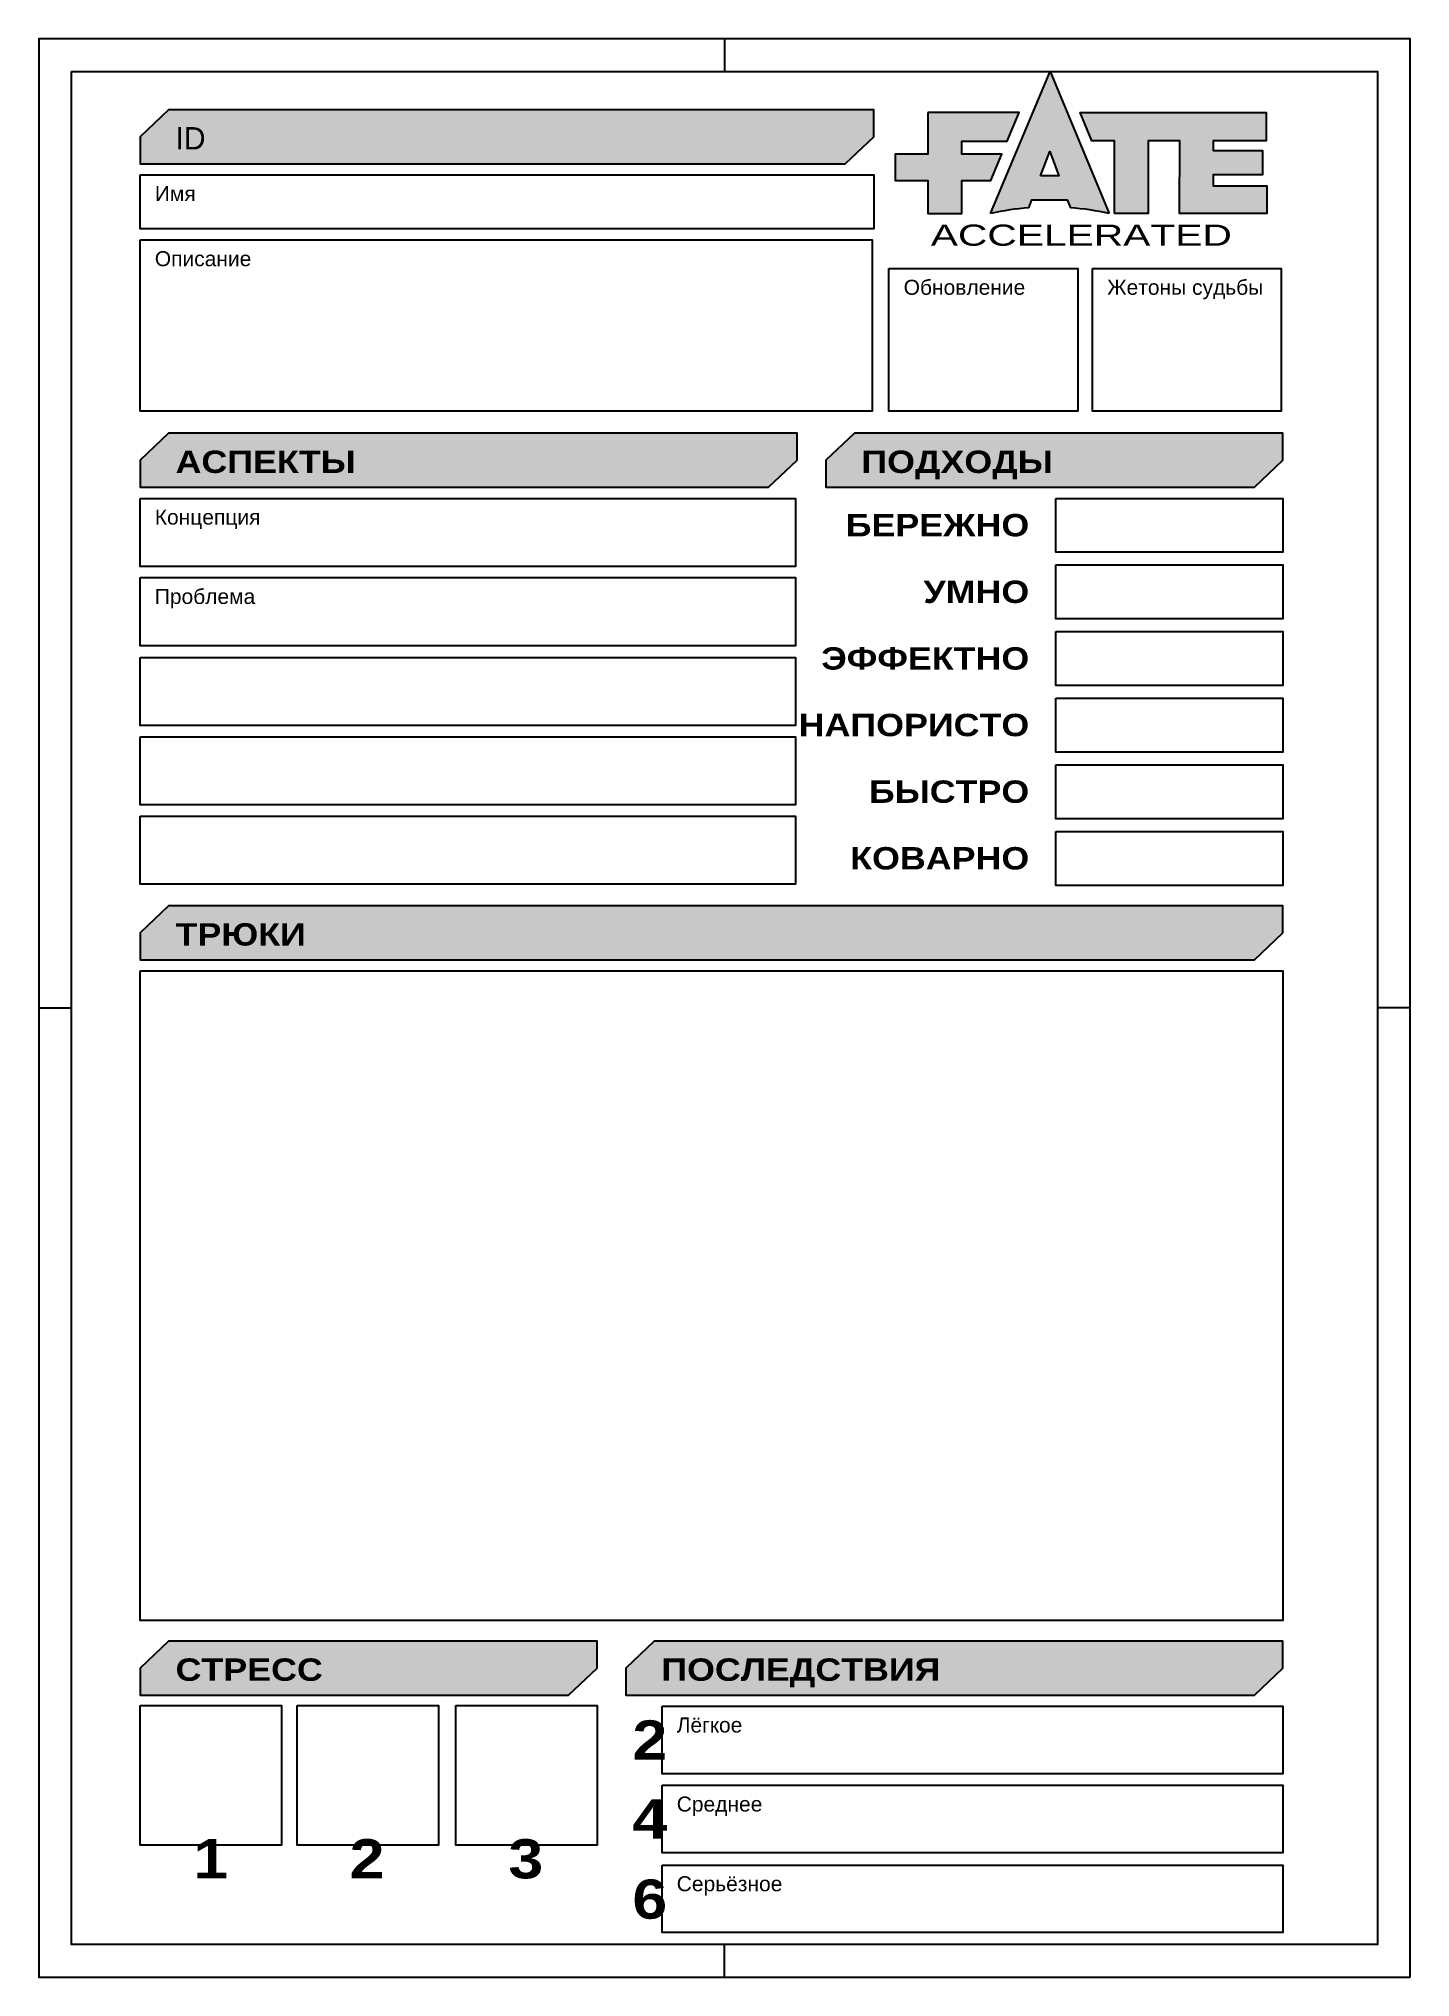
# Paper-space layout 'ru' of a CAD drawing. Header units: millimetres. Extents: x 268 to 478, y 372 to 669.
# The model-space entities are those that its viewports show. They can reach past a viewport. Long polylines and large blocks are cut down to what shows.
import ezdxf

# ---------------------------------------------------------------- set-up
doc = ezdxf.new("R2010")
doc.units = ezdxf.units.MM
doc.header["$MEASUREMENT"] = 0
doc.layers.add('axes', color=140, linetype='Continuous', plot=False)
for name, color, linetype in [('Deck', 250, 'Continuous'), ('Logo', 7, 'Continuous'), ('Text', 7, 'Continuous'), ('Text-white', 255, 'Continuous')]:
    doc.layers.add(name, color=color, linetype=linetype)
doc.styles.get("Standard").update_dxf_attribs({"font": 'arial.ttf'})

msp = doc.modelspace()

# ---------------------------------------------------------------- hatches: boundary and pattern name
at = {"layer": 'Deck'}
h = msp.add_hatch(color=256, dxfattribs=at)
h.dxf.hatch_style = 1
h.paths.add_polyline_path([(315.5, 51.49), (249.88, 51.49), (245.5, 47.35), (245.5, 43.22), (311.13, 43.22), (315.5, 47.35)])
h.paths.add_polyline_path([(420.5, 51.49), (324.25, 51.49), (319.88, 47.35), (319.88, 43.22), (416.13, 43.22), (420.5, 47.35)])
h.paths.add_polyline_path([(420.5, 164.14), (249.88, 164.14), (245.5, 160), (245.5, 155.87), (416.13, 155.87), (420.5, 160)])
h.paths.add_polyline_path([(346.13, 232.42), (346.13, 236.55), (249.88, 236.55), (245.5, 232.42), (245.5, 228.28), (341.75, 228.28)])
h.paths.add_polyline_path([(420.5, 232.42), (420.5, 236.55), (354.88, 236.55), (350.5, 232.42), (350.5, 228.28), (416.13, 228.28)])
h.paths.add_polyline_path([(357.85, 286.11), (249.88, 286.11), (245.5, 281.98), (245.5, 277.85), (353.48, 277.85), (357.85, 281.98)])
at = {"layer": 'Logo'}
h = msp.add_hatch(color=256, dxfattribs=at)
h.dxf.hatch_style = 1
h.paths.add_polyline_path([(371.32, 281.29), (378.27, 281.29), (380.11, 285.71), (366.15, 285.71), (366.15, 279.32), (361.15, 279.32), (361.15, 275.3), (366.15, 275.3), (366.15, 270.23), (371.32, 270.23), (371.32, 275.3), (375.76, 275.3), (377.44, 279.32), (371.32, 279.32)])
h.paths.add_polyline_path([(375.75, 270.23, -0.03544), (381.61, 271.1), (382.07, 272.31), (387.49, 272.31), (387.97, 271.11, -0.036036), (393.92, 270.23), (384.84, 292)])
h.paths.add_polyline_path([(384.79, 279.74), (386.21, 275.98), (383.38, 275.98)], flags=16)
h.paths.add_polyline_path([(389.44, 285.71), (391.27, 281.34), (394.72, 281.34), (394.72, 270.23), (399.89, 270.23), (399.89, 281.34), (404.74, 281.34), (404.67, 270.23), (418.05, 270.23), (418.05, 274.48), (409.82, 274.48), (409.82, 276.16), (417.39, 276.16), (417.39, 279.9), (409.82, 279.9), (409.82, 281.34), (417.94, 281.34), (417.94, 285.71)])

# ---------------------------------------------------------------- linework, layer by layer
at = {"layer": 'axes'}
msp.add_lwpolyline([(235, 292), (435, 292), (435, 5), (235, 5)], close=True, dxfattribs=at)
at = {"layer": 'Deck'}
for points in [[(249.88, 286.11), (245.5, 281.98), (245.5, 277.85), (353.48, 277.85), (357.85, 281.98), (357.85, 286.11)], [(245.5, 276.15), (357.85, 276.15), (357.85, 267.88), (245.5, 267.88)], [(245.5, 266.18), (357.61, 266.18), (357.61, 239.94), (245.5, 239.94)], [(360.18, 261.8), (389.09, 261.8), (389.09, 239.94), (360.18, 239.94)], [(391.35, 261.8), (420.26, 261.8), (420.26, 239.94), (391.35, 239.94)], [(249.88, 236.55), (245.5, 232.42), (245.5, 228.28), (341.75, 228.28), (346.13, 232.42), (346.13, 236.55)], [(354.88, 236.55), (350.5, 232.42), (350.5, 228.28), (416.13, 228.28), (420.5, 232.42), (420.5, 236.55)], [(245.5, 226.58), (345.89, 226.58), (345.89, 216.13), (245.5, 216.13)], [(385.75, 226.58), (420.5, 226.58), (420.5, 218.32), (385.75, 218.32)], [(245.5, 214.43), (345.89, 214.43), (345.89, 203.98), (245.5, 203.98)], [(385.75, 216.37), (420.5, 216.37), (420.5, 208.11), (385.75, 208.11)], [(385.75, 206.17), (420.5, 206.17), (420.5, 197.9), (385.75, 197.9)], [(245.5, 202.22), (345.89, 202.22), (345.89, 191.76), (245.5, 191.76)], [(385.75, 195.96), (420.5, 195.96), (420.5, 187.69), (385.75, 187.69)], [(245.5, 190.06), (345.89, 190.06), (345.89, 179.61), (245.5, 179.61)], [(385.75, 185.75), (420.5, 185.75), (420.5, 177.49), (385.75, 177.49)], [(245.5, 177.91), (345.89, 177.91), (345.89, 167.46), (245.5, 167.46)], [(385.75, 175.54), (420.5, 175.54), (420.5, 167.28), (385.75, 167.28)], [(249.88, 164.14), (245.5, 160), (245.5, 155.87), (416.13, 155.87), (420.5, 160), (420.5, 164.14)], [(245.5, 154.17), (420.5, 154.17), (420.5, 54.65), (245.5, 54.65)], [(249.88, 51.49), (245.5, 47.35), (245.5, 43.22), (311.13, 43.22), (315.5, 47.35), (315.5, 51.49)], [(324.25, 51.49), (319.88, 47.35), (319.88, 43.22), (416.13, 43.22), (420.5, 47.35), (420.5, 51.49)], [(245.5, 41.62), (267.14, 41.62), (267.14, 20.23), (245.5, 20.23)], [(269.57, 41.62), (291.2, 41.62), (291.2, 20.23), (269.57, 20.23)], [(293.87, 41.62), (315.5, 41.62), (315.5, 20.23), (293.87, 20.23)], [(325.43, 41.52), (420.5, 41.52), (420.5, 31.17), (325.43, 31.17)], [(325.43, 29.41), (420.5, 29.41), (420.5, 19.06), (325.43, 19.06)], [(325.43, 17.19), (420.5, 17.19), (420.5, 6.85), (325.43, 6.85)]]:
    msp.add_lwpolyline(points, close=True, dxfattribs=at)
at = {"layer": 'Logo'}
for points in [[(375.75, 270.23), (384.84, 292), (393.92, 270.23)], [(381.61, 271.1), (382.07, 272.31), (387.49, 272.31), (387.97, 271.11)]]:
    msp.add_lwpolyline(points, dxfattribs=at)
for points in [[(366.15, 285.71), (366.15, 279.32), (361.15, 279.32), (361.15, 275.3), (366.15, 275.3), (366.15, 270.23), (371.32, 270.23), (371.32, 275.3), (375.76, 275.3), (377.44, 279.32), (371.32, 279.32), (371.32, 281.29), (378.27, 281.29), (380.11, 285.71)], [(394.72, 270.23), (394.72, 281.34), (391.27, 281.34), (389.44, 285.71), (417.94, 285.71), (417.94, 281.34), (409.82, 281.34), (409.82, 279.9), (417.39, 279.9), (417.39, 276.16), (409.82, 276.16), (409.82, 274.48), (418.05, 274.48), (418.05, 270.23), (404.67, 270.23), (404.74, 281.34), (399.89, 281.34), (399.89, 270.23)], [(383.38, 275.98), (384.79, 279.74), (386.21, 275.98)]]:
    msp.add_lwpolyline(points, close=True, dxfattribs=at)
for centre, radius, start, end in [((384.78, 229.37), 41.85, 94.3396, 102.4585), ((384.9, 229.39), 41.82, 77.5431, 85.8027)]:
    msp.add_arc(centre, radius, start, end, dxfattribs=at)

# ---------------------------------------------------------------- texts
at = {"layer": 'Logo', "insert": (366.58, 265.24), "char_height": 3.24, "attachment_point": 7}
msp.add_mtext_dynamic_manual_height_columns('{\\fLQANDA+Gotham-Black|b0|i0|c0|p2;\\W1.44;ACCELERATED}', width=20.8556, gutter_width=1, heights=[0], dxfattribs=at)
at = {"layer": 'Text'}
for s, width, heights, insert, char_height, attachment_point in [('Имя', 20.8556, [0], (247.76, 274.42), 2.3, 1), ('Описание', 20.8556, [0], (247.76, 264.45), 2.3, 1), ('Обновление', 20.8556, [0], (362.43, 260.07), 2.3, 1), ('Жетоны судьбы', 26.6559, [0], (393.6, 260.07), 2.3, 1), ('Концепция', 20.8556, [0], (247.76, 224.86), 2.3, 1), ('{\\fArial Black|b0|i0|c204|p34;БЕРЕЖНО}', 20.8556, [0], (381.66, 222.45), 3.43, 6), ('{\\fArial Black|b0|i0|c204|p34;УМНО}', 20.8556, [0], (381.66, 212.24), 3.43, 6), ('Проблема', 20.8556, [0], (247.76, 212.7), 2.3, 1), ('{\\fArial Black|b0|i0|c204|p34;ЭФФЕКТНО}', 34.2794, [0], (381.66, 202.03), 3.43, 6), ('{\\fArial Black|b0|i0|c204|p34;НАПОРИСТО}', 20.8556, [0], (381.66, 191.83), 3.43, 6), ('{\\fArial Black|b0|i0|c204|p34;БЫСТРО}', 20.8556, [3.58], (381.66, 181.62), 3.43, 6), ('{\\fArial Black|b0|i0|c204|p34;КОВАРНО}', 20.8556, [0], (381.66, 171.41), 3.43, 6), ('{\\fArial Black|b0|i0|c0|p34;2}', 20.8556, [0], (326.23, 36.35), 6, 6), ('Лёгкое', 20.8556, [0], (327.68, 39.79), 2.3, 1), ('{\\fArial Black|b0|i0|c0|p34;4}', 20.8556, [0], (326.23, 24.23), 6, 6), ('Среднее', 20.8556, [0], (327.68, 27.68), 2.3, 1), ('{\\fArial Black|b0|i0|c0|p34;1}', 20.8556, [0], (256.32, 21.15), 6, 2), ('{\\fArial Black|b0|i0|c0|p34;2}', 20.8556, [0], (280.26, 21.15), 6, 2), ('{\\fArial Black|b0|i0|c0|p34;3}', 20.8556, [0], (304.57, 21.15), 6, 2), ('{\\fArial Black|b0|i0|c0|p34;6}', 20.8556, [0], (326.23, 11.92), 6, 6), ('Серьёзное', 20.8556, [0], (327.68, 15.47), 2.3, 1)]:
    msp.add_mtext_dynamic_manual_height_columns(s, width=width, gutter_width=1, heights=heights, dxfattribs=dict(at, insert=insert, char_height=char_height, attachment_point=attachment_point))
at = {"layer": 'Text-white', "char_height": 3.43, "attachment_point": 1}
for s, insert in [('{\\fLQANDA+Gotham-Black|b0|i0|c0|p2;ID}', (250.94, 283.46)), ('{\\fArial Black|b0|i0|c204|p34;АСПЕКТЫ}', (250.94, 233.9)), ('{\\fArial Black|b0|i0|c204|p34;ПОДХОДЫ}', (355.95, 233.9)), ('{\\fArial Black|b0|i0|c204|p34;ТРЮКИ}', (250.94, 161.49)), ('{\\fArial Black|b0|i0|c204|p34;СТРЕСС}', (250.94, 48.84)), ('{\\fArial Black|b0|i0|c204|p34;ПОСЛЕДСТВИЯ}', (325.32, 48.84))]:
    msp.add_mtext_dynamic_manual_height_columns(s, width=20.8556, gutter_width=1, heights=[0], dxfattribs=dict(at, insert=insert))

psp = doc.layouts.new('ru')

# ---------------------------------------------------------------- linework, layer by layer
at = {"layer": 'Deck'}
for p, q in [((372.95, 669.28), (372.95, 664.28)), ((267.95, 520.78), (272.95, 520.78)), ((477.95, 520.78), (472.95, 520.78)), ((372.95, 372.28), (372.95, 377.28))]:
    psp.add_line(p, q, dxfattribs=at)
psp.add_lwpolyline([(477.95, 372.28), (477.95, 669.28), (267.95, 669.28), (267.95, 372.28)], close=True, dxfattribs=at)

# ---------------------------------------------------------------- viewports
psp.add_viewport(center=(372.95, 520.78), size=(200, 287), view_center_point=(335, 148.5), view_height=287, dxfattribs=at)

doc.saveas('drawing.dxf')
